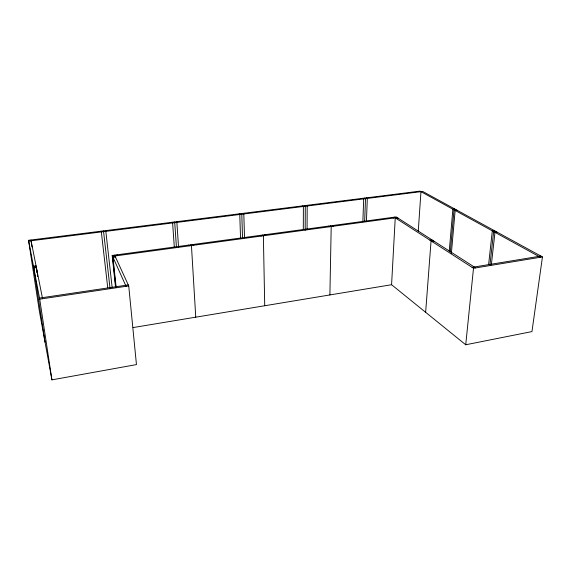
<?xml version="1.0" encoding="UTF-8"?>
<svg xmlns="http://www.w3.org/2000/svg" width="571" height="571" viewBox="0 0 571 571"><rect width="100%" height="100%" fill="white"/><g stroke="black" fill="none" stroke-linecap="round" stroke-linejoin="round"><path stroke-width="0.86" d="M303.301 229.621L303.379 206.474L302.623 205.874M305.185 230.256L305.292 206.231L304.529 205.631M307.077 229.114L307.198 205.988L306.434 205.396M329.895 294.943L331.201 226.544L330.309 225.845M362.849 221.876L363.691 198.879L362.813 198.308M364.641 221.634L365.504 198.651L364.626 198.08M366.425 221.391L367.317 198.422L366.432 197.851M28.693 241.069L422.683 191.449L542.45 256.929L531.965 331.58L465.729 344.77L391.578 284.715L395.246 217.822M418.257 231.241L420.963 191.663M425.638 312.301L431.062 240.905L433.111 240.605M449.227 251.361L452.882 209.2L454.702 208.95M450.319 252.061L454.009 209.821L455.836 209.571M451.34 253.645L455.144 210.442L456.971 210.192M465.729 344.77L473.502 268.27L394.233 217.166M488.612 264.544L492.323 230.862L494.258 230.577M489.954 264.901L493.644 231.59L495.578 231.305M491.345 264.816L494.971 232.318L496.913 232.033M540.387 257.271L419.985 191.128L28.55 240.305L39.256 310.467L51.925 379.872L136.455 364.591L128.725 285.914L114.614 255.144M473.502 268.27L542.45 256.929M133.1 327.561L391.578 284.715M472.074 267.349L540.88 256.065M28.55 240.305L39.72 299.161L128.725 285.914M432.261 241.683L434.317 241.376M39.513 298.076L128.261 284.908M429.863 240.134L431.912 239.834M33.453 266.165L36.044 265.815L37.108 272.874M115.556 287.313L112.187 255.473L396.153 216.909L475.7 267.906M36.223 266.714L33.625 267.064L45.045 342.157M397.173 217.558L112.566 256.315L115.849 287.334M33.796 267.97L36.401 267.613L37.186 272.867M115.392 256.829L112.944 257.164L116.099 286.985M396.274 218.479L398.194 218.215M392.313 217.43L393.326 218.086M332.343 225.574L333.228 226.266M328.275 226.123L329.16 226.823M243.175 213.34L243.81 213.975L244.524 237.814M264.787 234.745L265.529 235.488M241.162 213.597L241.797 214.225L242.539 238.086M262.631 235.038L263.374 235.78L264.723 305.742M239.149 213.847L239.777 214.482L240.548 238.357M260.483 235.331L261.218 236.073M176.375 221.734L176.874 222.405L178.559 247.329M193.148 244.481L193.726 245.266M174.255 221.998L174.74 222.676L176.439 247.272M190.864 244.788L191.442 245.573L195.753 317.176M172.128 222.269L172.613 222.94L174.341 247.557M188.58 245.102L189.144 245.887M105.742 230.605L112.102 287.106M117.041 254.816L117.433 255.651M103.494 230.891L110.025 288.319M101.245 231.176L107.748 287.755M112.187 255.473L126.063 286.314M30.934 240.006L42.561 298.74M37.45 274.615L37.715 276.364M37.401 274.572L37.636 276.4M31.084 240.769L32.019 246.943M39.72 299.161L51.925 379.872M114.999 255.986L115.185 257.749"/></g></svg>
